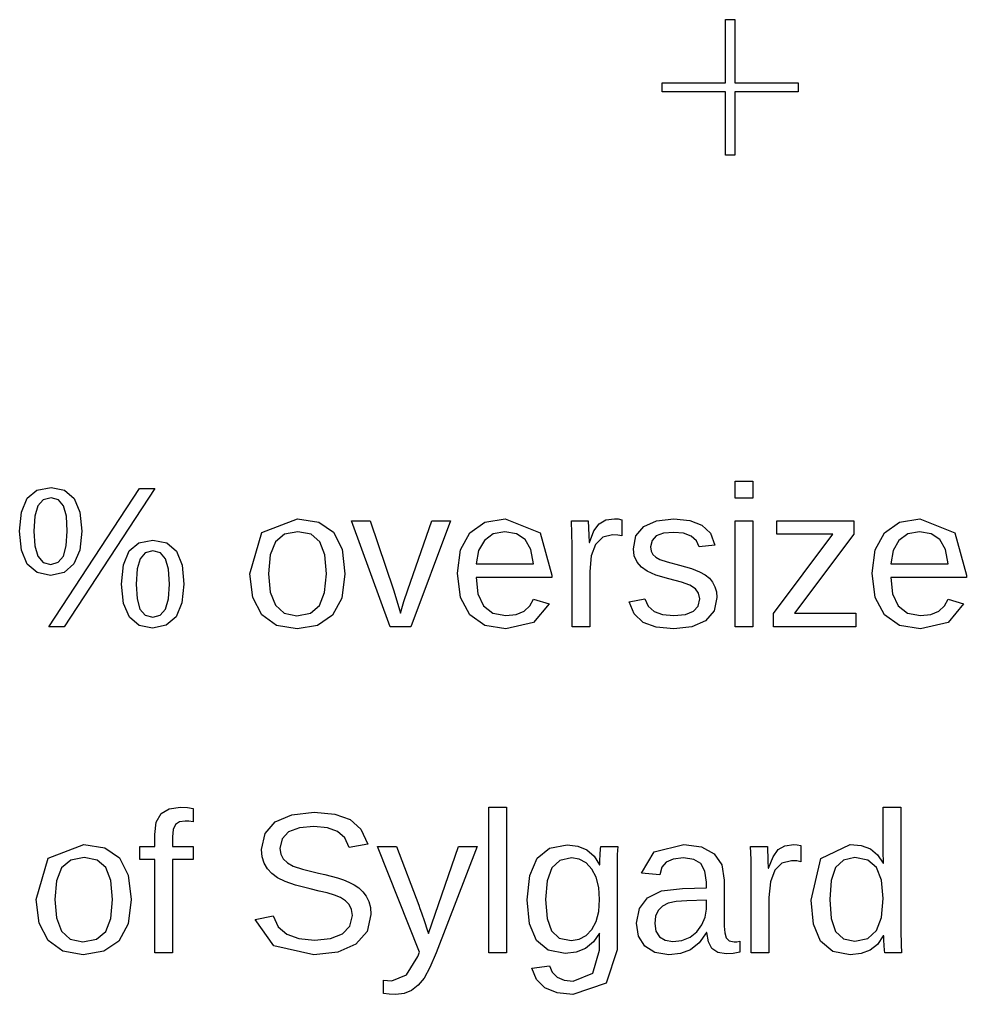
# Model space of a CAD drawing. Extents: x -16 to 132, y -40 to 113.
# Drawn here: x 45.18 to 58.56, y -19.71 to -5.94 of the extents above; entities that cross this region are included whole.
import ezdxf

# ---------------------------------------------------------------- set-up
doc = ezdxf.new("R2010")
doc.units = 0

msp = doc.modelspace()

# ---------------------------------------------------------------- linework, layer by layer
for p, q in [((55.1565, -6.83862), (55.1565, -5.94385)), ((55.1565, -5.94385), (55.2843, -5.94385)), ((55.2843, -5.94385), (55.2843, -6.83862)), ((54.2617, -6.96646), (54.2617, -6.83862)), ((54.2617, -6.83862), (55.1565, -6.83862)), ((55.2843, -6.83862), (56.1791, -6.83862)), ((56.1791, -6.83862), (56.1791, -6.96646)), ((55.1565, -6.96646), (54.2617, -6.96646)), ((55.1565, -7.86124), (55.1565, -6.96646)), ((56.1791, -6.96646), (55.2843, -6.96646)), ((55.2843, -6.96646), (55.2843, -7.86124)), ((55.2843, -7.86124), (55.1565, -7.86124)), ((55.2918, -12.7026), (55.2918, -12.464)), ((55.2918, -12.464), (55.5415, -12.464)), ((55.5415, -12.464), (55.5415, -12.7026)), ((45.2894, -12.7061), (45.4274, -12.5901)), ((45.4274, -12.5901), (45.6278, -12.5514)), ((45.5973, -14.5222), (46.876, -12.5681)), ((45.6278, -12.5514), (45.8199, -12.5902)), ((47.0938, -12.5681), (45.8123, -14.5222)), ((45.8199, -12.5902), (45.9551, -12.7067)), ((46.876, -12.5681), (47.0938, -12.5681)), ((45.2093, -12.8994), (45.2894, -12.7061)), ((45.5162, -12.7288), (45.442, -12.8114)), ((45.6278, -12.7012), (45.5162, -12.7288)), ((45.7346, -12.7293), (45.6278, -12.7012)), ((45.8053, -12.8135), (45.7346, -12.7293)), ((45.9551, -12.7067), (46.0352, -12.9002)), ((55.5415, -12.7026), (55.2918, -12.7026)), ((45.1826, -13.17), (45.2093, -12.8994)), ((45.442, -12.8114), (45.4004, -12.9562)), ((45.8449, -12.9588), (45.8053, -12.8135)), ((46.0352, -12.9002), (46.0619, -13.17)), ((45.4004, -12.9562), (45.3865, -13.17)), ((45.858, -13.17), (45.8449, -12.9588)), ((48.606, -13.188), (49.1105, -12.9939)), ((49.1105, -12.9939), (49.4091, -13.0412)), ((49.4091, -13.0412), (49.6167, -13.1832)), ((50.4161, -14.5222), (49.8711, -13.0216)), ((49.8711, -13.0216), (50.1373, -13.0216)), ((50.1373, -13.0216), (50.4674, -13.9979)), ((50.6658, -14.0007), (51.0069, -13.0216)), ((51.2718, -13.0216), (50.7115, -14.5222)), ((51.0069, -13.0216), (51.2718, -13.0216)), ((51.5431, -13.1922), (51.7544, -13.0434)), ((51.7544, -13.0434), (52.0403, -12.9939)), ((52.0403, -12.9939), (52.5365, -13.1932)), ((52.986, -13.2047), (52.9797, -13.0216)), ((52.9797, -13.0216), (53.2155, -13.0216)), ((53.2155, -13.0216), (53.2238, -13.2258)), ((53.2963, -13.1658), (53.3694, -13.0646)), ((53.3694, -13.0646), (53.463, -13.0115)), ((53.463, -13.0115), (53.5886, -12.9939)), ((53.5886, -12.9939), (53.6388, -12.9973)), ((53.6388, -12.9973), (53.6898, -13.0077)), ((53.6898, -13.0077), (53.6898, -13.2365)), ((53.9999, -13.1055), (54.1796, -13.0249)), ((54.1796, -13.0249), (54.4263, -12.998)), ((54.4263, -12.998), (54.6491, -13.0198)), ((54.6491, -13.0198), (54.8209, -13.0854)), ((55.2918, -14.5222), (55.2918, -13.0216)), ((55.2918, -13.0216), (55.5415, -13.0216)), ((55.5415, -13.0216), (55.5415, -14.5222)), ((55.8804, -13.2144), (55.8804, -13.0216)), ((55.8804, -13.0216), (56.9677, -13.0216)), ((56.9677, -13.0216), (56.9677, -13.2116)), ((57.3999, -13.1922), (57.6112, -13.0434)), ((57.6112, -13.0434), (57.8971, -12.9939)), ((57.8971, -12.9939), (58.3932, -13.1932)), ((45.2102, -13.438), (45.1826, -13.17)), ((45.3865, -13.17), (45.4004, -13.3785)), ((45.844, -13.3759), (45.858, -13.17)), ((46.0619, -13.17), (46.0343, -13.4362)), ((48.4379, -13.7705), (48.606, -13.188)), ((48.9259, -13.2142), (48.7978, -13.3219)), ((49.1147, -13.1783), (48.9259, -13.2142)), ((49.3011, -13.2135), (49.1147, -13.1783)), ((49.4247, -13.3191), (49.3011, -13.2135)), ((49.6167, -13.1832), (49.7385, -13.4247)), ((51.4125, -13.4338), (51.5431, -13.1922)), ((51.8733, -13.2086), (51.7483, -13.2997)), ((52.0361, -13.1783), (51.8733, -13.2086)), ((52.2015, -13.2055), (52.0361, -13.1783)), ((52.3232, -13.2872), (52.2015, -13.2055)), ((52.5365, -13.1932), (52.7018, -13.7913)), ((52.988, -13.3711), (52.986, -13.2047)), ((53.2321, -13.3281), (53.2963, -13.1658)), ((53.8901, -13.2374), (53.9999, -13.1055)), ((54.2793, -13.1994), (54.1767, -13.2379)), ((54.4263, -13.1866), (54.2793, -13.1994)), ((54.5635, -13.2), (54.4263, -13.1866)), ((54.6697, -13.24), (54.5635, -13.2)), ((54.8209, -13.0854), (54.9404, -13.1991)), ((54.9404, -13.1991), (55.0061, -13.3655)), ((55.8332, -14.3322), (56.6723, -13.2144)), ((56.6723, -13.2144), (55.8804, -13.2144)), ((56.9677, -13.2116), (56.1273, -14.3294)), ((57.2693, -13.4338), (57.3999, -13.1922)), ((57.7301, -13.2086), (57.6051, -13.2997)), ((57.8929, -13.1783), (57.7301, -13.2086)), ((58.0583, -13.2055), (57.8929, -13.1783)), ((58.18, -13.2872), (58.0583, -13.2055)), ((58.3932, -13.1932), (58.5586, -13.7913)), ((46.7311, -13.4494), (46.8682, -13.3335)), ((46.8682, -13.3335), (47.0674, -13.2948)), ((47.0674, -13.2948), (47.2644, -13.3345)), ((47.2644, -13.3345), (47.4003, -13.4536)), ((48.7978, -13.3219), (48.7244, -13.5058)), ((49.4938, -13.5023), (49.4247, -13.3191)), ((51.7483, -13.2997), (51.6667, -13.4437)), ((52.4033, -13.4281), (52.3232, -13.2872)), ((53.2238, -13.2258), (53.2266, -13.3281)), ((53.2266, -13.3281), (53.2321, -13.3281)), ((53.4197, -13.2561), (53.3195, -13.3565)), ((53.5567, -13.2227), (53.4197, -13.2561)), ((53.6316, -13.2262), (53.5567, -13.2227)), ((53.6898, -13.2365), (53.6316, -13.2262)), ((53.8535, -13.4182), (53.8901, -13.2374)), ((54.1164, -13.3024), (54.0962, -13.3933)), ((54.1767, -13.2379), (54.1164, -13.3024)), ((54.7431, -13.305), (54.6697, -13.24)), ((54.7814, -13.3933), (54.7431, -13.305)), ((57.6051, -13.2997), (57.5235, -13.4437)), ((58.2601, -13.4281), (58.18, -13.2872)), ((45.2929, -13.6346), (45.2102, -13.438)), ((45.4004, -13.3785), (45.442, -13.5243)), ((45.8019, -13.5222), (45.844, -13.3759)), ((46.0343, -13.4362), (45.9517, -13.6332)), ((46.6515, -13.6445), (46.7311, -13.4494)), ((46.9587, -13.4761), (46.885, -13.5583)), ((47.0674, -13.4487), (46.9587, -13.4761)), ((47.1754, -13.4767), (47.0674, -13.4487)), ((47.247, -13.5604), (47.1754, -13.4767)), ((47.4003, -13.4536), (47.4793, -13.6497)), ((49.7385, -13.4247), (49.779, -13.7705)), ((51.369, -13.7622), (51.4125, -13.4338)), ((51.6667, -13.4437), (51.6339, -13.6332)), ((52.4439, -13.6332), (52.4033, -13.4281)), ((52.988, -14.5222), (52.988, -13.3711)), ((53.3195, -13.3565), (53.2582, -13.5193)), ((53.8664, -13.5205), (53.8535, -13.4182)), ((54.0962, -13.3933), (54.1046, -13.4515)), ((54.1046, -13.4515), (54.1295, -13.4987)), ((55.0061, -13.3655), (54.7814, -13.3933)), ((57.2258, -13.7622), (57.2693, -13.4338)), ((57.5235, -13.4437), (57.4907, -13.6332)), ((58.3006, -13.6332), (58.2601, -13.4281)), ((45.442, -13.5243), (45.5155, -13.6101)), ((45.5155, -13.6101), (45.6251, -13.6387)), ((45.6251, -13.6387), (45.7296, -13.6096)), ((45.7296, -13.6096), (45.8019, -13.5222)), ((46.885, -13.5583), (46.8429, -13.7036)), ((47.2871, -13.7062), (47.247, -13.5604)), ((48.7244, -13.5058), (48.7, -13.7705)), ((49.5169, -13.7705), (49.4938, -13.5023)), ((53.2582, -13.5193), (53.2377, -13.74)), ((53.9049, -13.6055), (53.8664, -13.5205)), ((53.9661, -13.676), (53.9049, -13.6055)), ((54.1295, -13.4987), (54.1708, -13.5372)), ((54.1708, -13.5372), (54.228, -13.5694)), ((54.228, -13.5694), (54.3293, -13.6041)), ((54.3293, -13.6041), (54.5026, -13.6498)), ((45.4304, -13.7552), (45.2929, -13.6346)), ((45.6223, -13.7955), (45.4304, -13.7552)), ((45.8142, -13.7549), (45.6223, -13.7955)), ((45.9517, -13.6332), (45.8142, -13.7549)), ((46.625, -13.9203), (46.6515, -13.6445)), ((46.8429, -13.7036), (46.8289, -13.9203)), ((47.3004, -13.9203), (47.2871, -13.7062)), ((47.4793, -13.6497), (47.5057, -13.9203)), ((51.4125, -14.1051), (51.369, -13.7622)), ((51.6339, -13.6332), (52.4439, -13.6332)), ((53.2377, -13.74), (53.2377, -14.5222)), ((54.047, -13.7351), (53.9661, -13.676)), ((54.1689, -13.789), (54.047, -13.7351)), ((54.5026, -13.6498), (54.6732, -13.6979)), ((54.6732, -13.6979), (54.7883, -13.7421)), ((54.7883, -13.7421), (54.8665, -13.7866)), ((57.2693, -14.1051), (57.2258, -13.7622)), ((57.4907, -13.6332), (58.3006, -13.6332)), ((48.4798, -14.1045), (48.4379, -13.7705)), ((48.7, -13.7705), (48.7241, -14.0303)), ((49.4928, -14.0364), (49.5169, -13.7705)), ((49.779, -13.7705), (49.7357, -14.1141)), ((52.7018, -13.8246), (51.6311, -13.8246)), ((51.6311, -13.8246), (51.6578, -14.0531)), ((52.7018, -13.7913), (52.7018, -13.8246)), ((54.3528, -13.844), (54.1689, -13.789)), ((54.5318, -13.8911), (54.3528, -13.844)), ((54.6489, -13.932), (54.5318, -13.8911)), ((54.8665, -13.7866), (54.9263, -13.8357)), ((54.9263, -13.8357), (54.9712, -13.891)), ((54.9712, -13.891), (55.0047, -13.9543)), ((58.5586, -13.8246), (57.4879, -13.8246)), ((57.4879, -13.8246), (57.5146, -14.0531)), ((58.5586, -13.7913), (58.5586, -13.8246)), ((46.6526, -14.1892), (46.625, -13.9203)), ((46.8289, -13.9203), (46.8426, -14.1267)), ((47.2862, -14.125), (47.3004, -13.9203)), ((47.5057, -13.9203), (47.4776, -14.1839)), ((48.7241, -14.0303), (48.7964, -14.2164)), ((49.4205, -14.2212), (49.4928, -14.0364)), ((50.4674, -13.9979), (50.5004, -14.1078)), ((50.6117, -14.1644), (50.6658, -14.0007)), ((54.7287, -13.9827), (54.6489, -13.932)), ((54.7745, -14.0465), (54.7287, -13.9827)), ((55.0047, -13.9543), (55.0255, -14.0262)), ((55.0255, -14.0262), (55.0324, -14.1075)), ((46.8426, -14.1267), (46.8837, -14.2719)), ((47.2435, -14.2705), (47.2862, -14.125)), ((48.6057, -14.3495), (48.4798, -14.1045)), ((49.7357, -14.1141), (49.6057, -14.3571)), ((50.5004, -14.1078), (50.5631, -14.3266)), ((50.5631, -14.3266), (50.6117, -14.1644)), ((51.5431, -14.3516), (51.4125, -14.1051)), ((51.6578, -14.0531), (51.7379, -14.2226)), ((52.392, -14.2237), (52.4425, -14.1325)), ((52.4425, -14.1325), (52.6616, -14.1949)), ((53.7939, -14.1699), (54.0145, -14.1269)), ((53.8662, -14.3396), (53.7939, -14.1699)), ((54.0145, -14.1269), (54.0633, -14.2314)), ((54.7677, -14.2289), (54.7897, -14.1269)), ((54.7897, -14.1269), (54.7745, -14.0465)), ((55.0324, -14.1075), (54.9924, -14.2954)), ((57.3999, -14.3516), (57.2693, -14.1051)), ((57.5146, -14.0531), (57.5947, -14.2226)), ((58.2488, -14.2237), (58.2993, -14.1325)), ((58.2993, -14.1325), (58.5184, -14.1949)), ((46.7353, -14.3828), (46.6526, -14.1892)), ((46.8837, -14.2719), (46.9563, -14.3577)), ((47.1704, -14.3573), (47.2435, -14.2705)), ((47.4776, -14.1839), (47.3933, -14.3786)), ((48.7964, -14.2164), (48.9203, -14.3282)), ((49.292, -14.3294), (49.4205, -14.2212)), ((51.7379, -14.2226), (51.8693, -14.3277)), ((52.1961, -14.3464), (52.31, -14.2975)), ((52.31, -14.2975), (52.392, -14.2237)), ((52.6616, -14.1949), (52.4415, -14.4612)), ((54.0633, -14.2314), (54.1462, -14.3038)), ((54.1462, -14.3038), (54.2655, -14.3459)), ((54.5881, -14.3454), (54.7016, -14.3017)), ((54.7016, -14.3017), (54.7677, -14.2289)), ((54.9924, -14.2954), (54.8722, -14.4348)), ((57.5947, -14.2226), (57.7261, -14.3277)), ((58.0529, -14.3464), (58.1668, -14.2975)), ((58.1668, -14.2975), (58.2488, -14.2237)), ((58.5184, -14.1949), (58.2982, -14.4612)), ((46.872, -14.4998), (46.7353, -14.3828)), ((46.9563, -14.3577), (47.0647, -14.3863)), ((47.0647, -14.3863), (47.1704, -14.3573)), ((47.3933, -14.3786), (47.2543, -14.4988)), ((48.8137, -14.4998), (48.6057, -14.3495)), ((48.9203, -14.3282), (49.0994, -14.3655)), ((49.0994, -14.3655), (49.292, -14.3294)), ((49.6057, -14.3571), (49.3931, -14.5017)), ((51.7568, -14.5003), (51.5431, -14.3516)), ((51.8693, -14.3277), (52.05, -14.3627)), ((52.05, -14.3627), (52.1961, -14.3464)), ((53.9915, -14.4577), (53.8662, -14.3396)), ((54.1755, -14.5269), (53.9915, -14.4577)), ((54.2655, -14.3459), (54.4236, -14.3599)), ((54.4236, -14.3599), (54.5881, -14.3454)), ((54.8722, -14.4348), (54.68, -14.5211)), ((55.8332, -14.5222), (55.8332, -14.3322)), ((56.1273, -14.3294), (56.9969, -14.3294)), ((56.9969, -14.3294), (56.9969, -14.5222)), ((57.6136, -14.5003), (57.3999, -14.3516)), ((57.7261, -14.3277), (57.9068, -14.3627)), ((57.9068, -14.3627), (58.0529, -14.3464)), ((45.8123, -14.5222), (45.5973, -14.5222)), ((47.0619, -14.5388), (46.872, -14.4998)), ((47.2543, -14.4988), (47.0619, -14.5388)), ((49.1022, -14.5499), (48.8137, -14.4998)), ((49.3931, -14.5017), (49.1022, -14.5499)), ((50.7115, -14.5222), (50.4161, -14.5222)), ((52.05, -14.5499), (51.7568, -14.5003)), ((52.4415, -14.4612), (52.05, -14.5499)), ((53.2377, -14.5222), (52.988, -14.5222)), ((54.4236, -14.5499), (54.1755, -14.5269)), ((54.68, -14.5211), (54.4236, -14.5499)), ((55.5415, -14.5222), (55.2918, -14.5222)), ((56.9969, -14.5222), (55.8332, -14.5222)), ((57.9068, -14.5499), (57.6136, -14.5003)), ((58.2982, -14.4612), (57.9068, -14.5499)), ((47.2962, -17.091), (47.4581, -17.0685)), ((47.4581, -17.0685), (47.5541, -17.0727)), ((47.5541, -17.0727), (47.6342, -17.0852)), ((51.8109, -19.1239), (51.8109, -17.0657)), ((51.8109, -17.0657), (52.0606, -17.0657)), ((52.0606, -17.0657), (52.0606, -19.1239)), ((57.3837, -17.6884), (57.3837, -17.0657)), ((57.3837, -17.0657), (57.6334, -17.0657)), ((57.6334, -17.0657), (57.6334, -18.8146)), ((47.1145, -17.2776), (47.1821, -17.1587)), ((47.1821, -17.1587), (47.2962, -17.091)), ((47.6342, -17.0852), (47.6342, -17.2752)), ((48.7949, -17.2766), (49.0284, -17.1746)), ((49.0284, -17.1746), (49.3448, -17.1406)), ((49.3448, -17.1406), (49.6385, -17.1661)), ((49.6385, -17.1661), (49.8538, -17.2426)), ((47.0919, -17.4541), (47.1145, -17.2776)), ((47.3846, -17.3126), (47.3523, -17.3809)), ((47.4408, -17.2762), (47.3846, -17.3126)), ((47.5233, -17.2641), (47.4408, -17.2762)), ((47.5753, -17.2668), (47.5233, -17.2641)), ((47.6342, -17.2752), (47.5753, -17.2668)), ((48.6508, -17.4412), (48.7949, -17.2766)), ((49.3421, -17.3403), (49.1354, -17.3598)), ((49.5324, -17.3578), (49.3421, -17.3403)), ((49.8538, -17.2426), (50.0036, -17.3804)), ((47.0919, -17.6233), (47.0919, -17.4541)), ((47.3523, -17.3809), (47.3416, -17.4887)), ((48.6028, -17.6635), (48.6508, -17.4412)), ((48.9842, -17.418), (48.8916, -17.5148)), ((49.1354, -17.3598), (48.9842, -17.418)), ((49.6763, -17.4104), (49.5324, -17.3578)), ((49.7775, -17.5018), (49.6763, -17.4104)), ((50.0036, -17.3804), (50.1007, -17.59)), ((45.5856, -17.7897), (46.0901, -17.5956)), ((46.0901, -17.5956), (46.3886, -17.6429)), ((46.8811, -17.8049), (46.8811, -17.6233)), ((46.8811, -17.6233), (47.0919, -17.6233)), ((47.3416, -17.4887), (47.3416, -17.6233)), ((47.3416, -17.6233), (47.6342, -17.6233)), ((47.6342, -17.6233), (47.6342, -17.8049)), ((48.8916, -17.5148), (48.8608, -17.6496)), ((49.84, -17.6358), (49.7775, -17.5018)), ((50.1007, -17.59), (49.84, -17.6358)), ((50.8345, -19.1169), (50.2395, -17.6233)), ((50.2395, -17.6233), (50.5058, -17.6233)), ((50.5058, -17.6233), (50.822, -18.4526)), ((51.055, -18.5788), (51.3837, -17.6233)), ((51.6472, -17.6233), (51.0702, -19.1239)), ((51.3837, -17.6233), (51.6472, -17.6233)), ((52.6701, -17.647), (52.9182, -17.5997)), ((52.9182, -17.5997), (53.0671, -17.6179)), ((53.0671, -17.6179), (53.1949, -17.6725)), ((53.3897, -17.6562), (53.3953, -17.6233)), ((53.3953, -17.6233), (53.6324, -17.6233)), ((53.6324, -17.6233), (53.6262, -17.7384)), ((54.1482, -17.6968), (54.5677, -17.5956)), ((54.5677, -17.5956), (54.8156, -17.628)), ((55.5162, -17.8064), (55.5099, -17.6233)), ((55.5099, -17.6233), (55.7457, -17.6233)), ((55.7457, -17.6233), (55.754, -17.8275)), ((55.8996, -17.6663), (55.9933, -17.6132)), ((55.9933, -17.6132), (56.1188, -17.5956)), ((56.1188, -17.5956), (56.1691, -17.599)), ((56.1691, -17.599), (56.22, -17.6094)), ((56.22, -17.6094), (56.22, -17.8382)), ((56.5023, -17.7918), (56.9163, -17.5956)), ((56.9163, -17.5956), (57.0727, -17.6111)), ((57.0727, -17.6111), (57.2006, -17.658)), ((46.3886, -17.6429), (46.5963, -17.7849)), ((48.612, -17.7668), (48.6028, -17.6635)), ((48.8608, -17.6496), (48.8727, -17.732)), ((48.8727, -17.732), (48.9086, -17.7987)), ((52.4945, -17.789), (52.6701, -17.647)), ((53.1949, -17.6725), (53.2987, -17.7607)), ((53.2987, -17.7607), (53.3759, -17.8798)), ((53.38, -17.823), (53.3842, -17.7356)), ((53.3842, -17.7356), (53.3897, -17.6562)), ((53.6262, -17.7384), (53.6241, -17.9339)), ((53.9658, -18.0005), (54.1482, -17.6968)), ((54.8156, -17.628), (54.9935, -17.7252)), ((54.9935, -17.7252), (55.1006, -17.8838)), ((55.8265, -17.7675), (55.8996, -17.6663)), ((57.2006, -17.658), (57.3033, -17.7387)), ((57.3033, -17.7387), (57.3837, -17.8563)), ((57.3865, -17.8563), (57.3837, -17.6884)), ((45.4174, -18.3722), (45.5856, -17.7897)), ((45.9054, -17.8159), (45.7773, -17.9236)), ((46.0942, -17.78), (45.9054, -17.8159)), ((46.2806, -17.8152), (46.0942, -17.78)), ((46.4042, -17.9208), (46.2806, -17.8152)), ((46.5963, -17.7849), (46.718, -18.0264)), ((47.0919, -17.8049), (46.8811, -17.8049)), ((47.0919, -19.1239), (47.0919, -17.8049)), ((47.6342, -17.8049), (47.3416, -17.8049)), ((47.3416, -17.8049), (47.3416, -19.1239)), ((48.6396, -17.8577), (48.612, -17.7668)), ((48.6845, -17.9369), (48.6396, -17.8577)), ((48.9086, -17.7987), (48.967, -17.8531)), ((48.967, -17.8531), (49.0466, -17.8986)), ((49.0466, -17.8986), (49.1815, -17.9442)), ((52.39, -18.0305), (52.4945, -17.789)), ((52.8138, -17.8202), (52.7005, -17.9242)), ((52.9792, -17.7855), (52.8138, -17.8202)), ((53.0883, -17.8031), (52.9792, -17.7855)), ((53.1852, -17.8556), (53.0883, -17.8031)), ((53.2658, -17.9412), (53.1852, -17.8556)), ((53.3759, -17.8798), (53.3786, -17.8798)), ((53.3786, -17.8798), (53.38, -17.823)), ((54.3181, -17.8424), (54.257, -17.9163)), ((54.4173, -17.7998), (54.3181, -17.8424)), ((54.5622, -17.7855), (54.4173, -17.7998)), ((54.7064, -17.8053), (54.5622, -17.7855)), ((54.8063, -17.8646), (54.7064, -17.8053)), ((54.8645, -17.9697), (54.8063, -17.8646)), ((55.1006, -17.8838), (55.1364, -18.1004)), ((55.5182, -17.9728), (55.5162, -17.8064)), ((55.754, -17.8275), (55.7568, -17.9298)), ((55.7623, -17.9298), (55.8265, -17.7675)), ((55.9499, -17.8578), (55.8497, -17.9582)), ((56.0869, -17.8244), (55.9499, -17.8578)), ((56.1618, -17.8279), (56.0869, -17.8244)), ((56.22, -17.8382), (56.1618, -17.8279)), ((56.3643, -18.3805), (56.5023, -17.7918)), ((56.8205, -17.8148), (56.7104, -17.9194)), ((56.9829, -17.78), (56.8205, -17.8148)), ((57.1639, -17.8147), (56.9829, -17.78)), ((57.288, -17.9187), (57.1639, -17.8147)), ((57.3837, -17.8563), (57.3865, -17.8563)), ((45.7773, -17.9236), (45.704, -18.1075)), ((46.4734, -18.104), (46.4042, -17.9208)), ((46.718, -18.0264), (46.7586, -18.3722)), ((48.7457, -18.0054), (48.6845, -17.9369)), ((48.8277, -18.0655), (48.7457, -18.0054)), ((49.1815, -17.9442), (49.4059, -17.9991)), ((49.4059, -17.9991), (49.4958, -18.0201)), ((49.4958, -18.0201), (49.5854, -18.0414)), ((52.3551, -18.3763), (52.39, -18.0305)), ((52.7005, -17.9242), (52.6349, -18.1059)), ((53.3259, -18.0581), (53.2658, -17.9412)), ((53.6241, -17.9339), (53.6241, -19.0809)), ((54.2265, -18.0241), (53.9658, -18.0005)), ((54.257, -17.9163), (54.2265, -18.0241)), ((54.8839, -18.1267), (54.8645, -17.9697)), ((55.5182, -19.1239), (55.5182, -17.9728)), ((55.7568, -17.9298), (55.7623, -17.9298)), ((55.8497, -17.9582), (55.7884, -18.121)), ((56.7104, -17.9194), (56.6474, -18.1023)), ((57.3598, -18.0972), (57.288, -17.9187)), ((45.704, -18.1075), (45.6796, -18.3722)), ((46.4964, -18.3722), (46.4734, -18.104)), ((48.935, -18.1198), (48.8277, -18.0655)), ((49.0829, -18.1711), (48.935, -18.1198)), ((49.2866, -18.2224), (49.0829, -18.1711)), ((49.5854, -18.0414), (49.673, -18.065)), ((49.673, -18.065), (49.7567, -18.0927)), ((49.7567, -18.0927), (49.836, -18.1252)), ((49.836, -18.1252), (49.91, -18.1628)), ((49.91, -18.1628), (49.9767, -18.2075)), ((52.6349, -18.1059), (52.6131, -18.3736)), ((53.3634, -18.2032), (53.3259, -18.0581)), ((54.8839, -18.2085), (54.8839, -18.1267)), ((55.1364, -18.1004), (55.1364, -18.7466)), ((55.7884, -18.121), (55.7679, -18.3417)), ((56.6474, -18.1023), (56.6265, -18.3722)), ((57.3837, -18.3555), (57.3598, -18.0972)), ((49.4138, -18.2519), (49.2866, -18.2224)), ((49.5293, -18.2793), (49.4138, -18.2519)), ((49.6312, -18.3088), (49.5293, -18.2793)), ((49.7179, -18.3445), (49.6312, -18.3088)), ((49.9767, -18.2075), (50.0341, -18.2613)), ((50.0341, -18.2613), (50.0811, -18.3247)), ((53.3759, -18.3736), (53.3634, -18.2032)), ((54.0525, -18.3472), (54.2527, -18.2515)), ((54.2527, -18.2515), (54.5469, -18.2141)), ((54.5469, -18.2141), (54.8839, -18.2085)), ((45.4594, -18.7062), (45.4174, -18.3722)), ((45.6796, -18.3722), (45.7036, -18.632)), ((46.4723, -18.6381), (46.4964, -18.3722)), ((46.7586, -18.3722), (46.7152, -18.7158)), ((49.7881, -18.3885), (49.7179, -18.3445)), ((49.8407, -18.4429), (49.7881, -18.3885)), ((49.8734, -18.5116), (49.8407, -18.4429)), ((50.0811, -18.3247), (50.1166, -18.3986)), ((50.1166, -18.3986), (50.139, -18.4845)), ((52.3875, -18.7165), (52.3551, -18.3763)), ((52.6131, -18.3736), (52.6335, -18.6381)), ((53.3634, -18.5402), (53.3759, -18.3736)), ((53.9376, -18.4991), (54.0525, -18.3472)), ((54.3437, -18.4249), (54.2635, -18.4672)), ((54.4559, -18.3992), (54.3437, -18.4249)), ((54.6107, -18.3888), (54.4559, -18.3992)), ((54.8839, -18.3833), (54.6107, -18.3888)), ((54.8839, -18.5067), (54.8839, -18.3833)), ((55.7679, -18.3417), (55.7679, -19.1239)), ((56.3978, -18.7196), (56.3643, -18.3805)), ((56.6265, -18.3722), (56.6473, -18.6423)), ((57.3598, -18.6242), (57.3837, -18.3555)), ((49.8843, -18.5983), (49.8734, -18.5116)), ((50.1465, -18.5844), (50.0936, -18.8243)), ((50.139, -18.4845), (50.1465, -18.5844)), ((50.822, -18.4526), (50.8386, -18.4991)), ((50.8386, -18.4991), (50.8591, -18.5578)), ((50.8591, -18.5578), (50.901, -18.6801)), ((50.9579, -18.8521), (51.055, -18.5788)), ((53.3259, -18.6822), (53.3634, -18.5402)), ((53.8992, -18.705), (53.9376, -18.4991)), ((54.2044, -18.5275), (54.168, -18.6076)), ((54.2635, -18.4672), (54.2044, -18.5275)), ((54.8685, -18.6203), (54.8839, -18.5067)), ((45.5852, -18.9512), (45.4594, -18.7062)), ((45.7036, -18.632), (45.7759, -18.8181)), ((46.4, -18.8229), (46.4723, -18.6381)), ((46.7152, -18.7158), (46.5852, -18.9588)), ((48.5113, -18.6551), (48.7679, -18.6038)), ((48.7751, -19.0275), (48.5113, -18.6551)), ((48.7679, -18.6038), (48.8372, -18.7565)), ((49.8495, -18.7482), (49.8843, -18.5983)), ((50.901, -18.6801), (50.9416, -18.8)), ((52.4848, -18.9519), (52.3875, -18.7165)), ((52.6335, -18.6381), (52.6949, -18.816)), ((53.2656, -18.7967), (53.3259, -18.6822)), ((53.9277, -18.8909), (53.8992, -18.705)), ((54.168, -18.6076), (54.1558, -18.7092)), ((54.1558, -18.7092), (54.1723, -18.8174)), ((54.8222, -18.7307), (54.8685, -18.6203)), ((56.4982, -18.9602), (56.3978, -18.7196)), ((56.6473, -18.6423), (56.7097, -18.8229)), ((57.288, -18.8118), (57.3598, -18.6242)), ((45.7759, -18.8181), (45.8999, -18.9299)), ((46.2716, -18.9311), (46.4, -18.8229)), ((48.8372, -18.7565), (48.9565, -18.8625)), ((48.9565, -18.8625), (49.1267, -18.9243)), ((49.5763, -18.9229), (49.7449, -18.8569)), ((49.7449, -18.8569), (49.8495, -18.7482)), ((50.0936, -18.8243), (49.9349, -19.0032)), ((50.9416, -18.8), (50.9579, -18.8521)), ((52.6949, -18.816), (52.8058, -18.9169)), ((53.1845, -18.8812), (53.2656, -18.7967)), ((53.3731, -18.8451), (53.2892, -18.9715)), ((53.3759, -18.8451), (53.3731, -18.8451)), ((53.3759, -19.0864), (53.3759, -18.8451)), ((54.1723, -18.8174), (54.2217, -18.8978)), ((54.6537, -18.902), (54.7492, -18.828)), ((54.7492, -18.828), (54.8222, -18.7307)), ((54.8839, -18.8368), (54.7805, -18.9836)), ((54.8923, -18.8368), (54.8839, -18.8368)), ((54.9143, -18.9715), (54.8923, -18.8368)), ((55.1364, -18.7466), (55.1436, -18.8439)), ((55.1436, -18.8439), (55.1655, -18.9138)), ((56.7097, -18.8229), (56.8189, -18.9249)), ((57.1632, -18.9221), (57.288, -18.8118)), ((57.6334, -18.8146), (57.6354, -19.0091)), ((45.7933, -19.1015), (45.5852, -18.9512)), ((45.8999, -18.9299), (46.079, -18.9672)), ((46.079, -18.9672), (46.2716, -18.9311)), ((46.5852, -18.9588), (46.3727, -19.1034)), ((49.1267, -18.9243), (49.349, -18.945)), ((49.349, -18.945), (49.5763, -18.9229)), ((52.651, -19.0892), (52.4848, -18.9519)), ((52.8058, -18.9169), (52.9751, -18.9505)), ((52.9751, -18.9505), (53.0863, -18.9332)), ((53.0863, -18.9332), (53.1845, -18.8812)), ((53.2892, -18.9715), (53.1789, -19.0622)), ((54.013, -19.0323), (53.9277, -18.8909)), ((54.2217, -18.8978), (54.3016, -18.9478)), ((54.3016, -18.9478), (54.4096, -18.9644)), ((54.4096, -18.9644), (54.5393, -18.9488)), ((54.5393, -18.9488), (54.6537, -18.902)), ((54.7805, -18.9836), (54.6614, -19.0802)), ((54.9637, -19.0649), (54.9143, -18.9715)), ((55.1655, -18.9138), (55.2078, -18.9559)), ((55.2078, -18.9559), (55.2764, -18.9699)), ((55.2764, -18.9699), (55.3149, -18.9675)), ((55.3149, -18.9675), (55.3582, -18.9602)), ((55.3582, -18.9602), (55.3582, -19.1156)), ((56.6696, -19.1038), (56.4982, -18.9602)), ((56.8189, -18.9249), (56.9801, -18.9588)), ((56.9801, -18.9588), (57.1632, -18.9221)), ((57.3837, -18.8826), (57.3031, -19.0063)), ((57.3893, -18.8826), (57.3837, -18.8826)), ((57.3905, -18.9464), (57.3893, -18.8826)), ((57.3941, -19.0213), (57.3905, -18.9464)), ((46.0817, -19.1516), (45.7933, -19.1015)), ((46.3727, -19.1034), (46.0817, -19.1516)), ((47.3416, -19.1239), (47.0919, -19.1239)), ((49.3393, -19.1516), (48.7751, -19.0275)), ((49.6803, -19.1145), (49.3393, -19.1516)), ((49.9349, -19.0032), (49.6803, -19.1145)), ((50.8109, -19.1766), (50.8345, -19.1169)), ((51.0702, -19.1239), (50.9804, -19.3331)), ((52.0606, -19.1239), (51.8109, -19.1239)), ((52.8905, -19.135), (52.651, -19.0892)), ((53.0451, -19.1168), (52.8905, -19.135)), ((53.1789, -19.0622), (53.0451, -19.1168)), ((53.2826, -19.4141), (53.3759, -19.0864)), ((53.6241, -19.0809), (53.4671, -19.5552)), ((54.1548, -19.1218), (54.013, -19.0323)), ((54.3528, -19.1516), (54.1548, -19.1218)), ((54.5208, -19.1338), (54.3528, -19.1516)), ((54.6614, -19.0802), (54.5208, -19.1338)), ((55.0457, -19.1196), (54.9637, -19.0649)), ((55.1655, -19.1377), (55.0457, -19.1196)), ((55.2629, -19.1322), (55.1655, -19.1377)), ((55.3582, -19.1156), (55.2629, -19.1322)), ((55.7679, -19.1239), (55.5182, -19.1239)), ((56.9163, -19.1516), (56.6696, -19.1038)), ((57.0718, -19.136), (56.9163, -19.1516)), ((57.1999, -19.0892), (57.0718, -19.136)), ((57.3031, -19.0063), (57.1999, -19.0892)), ((57.3988, -19.0871), (57.3941, -19.0213)), ((57.4031, -19.1239), (57.3988, -19.0871)), ((57.6417, -19.1239), (57.4031, -19.1239)), ((57.6354, -19.0091), (57.6417, -19.1239)), ((50.6507, -19.4335), (50.8109, -19.1766)), ((50.9804, -19.3331), (50.8969, -19.481)), ((52.4175, -19.343), (52.6686, -19.3069)), ((52.4851, -19.5002), (52.4175, -19.343)), ((52.6686, -19.3069), (52.7086, -19.399)), ((52.7086, -19.399), (52.7788, -19.4671)), ((53.0028, -19.5233), (53.2826, -19.4141)), ((50.3255, -19.6981), (50.3255, -19.5108)), ((50.3255, -19.5108), (50.3809, -19.5171)), ((50.3809, -19.5171), (50.442, -19.5192)), ((50.442, -19.5192), (50.6507, -19.4335)), ((50.8969, -19.481), (50.8121, -19.5833)), ((52.6048, -19.6169), (52.4851, -19.5002)), ((52.7788, -19.4671), (52.8774, -19.5093)), ((52.8774, -19.5093), (53.0028, -19.5233)), ((50.7186, -19.6558), (50.6145, -19.6989)), ((50.8121, -19.5833), (50.7186, -19.6558)), ((52.7753, -19.6892), (52.6048, -19.6169)), ((52.9959, -19.7133), (52.7753, -19.6892)), ((53.4671, -19.5552), (52.9959, -19.7133)), ((50.4031, -19.7095), (50.3255, -19.6981)), ((50.4974, -19.7133), (50.4031, -19.7095)), ((50.6145, -19.6989), (50.4974, -19.7133))]:
    msp.add_line(p, q)

doc.saveas('drawing.dxf')
